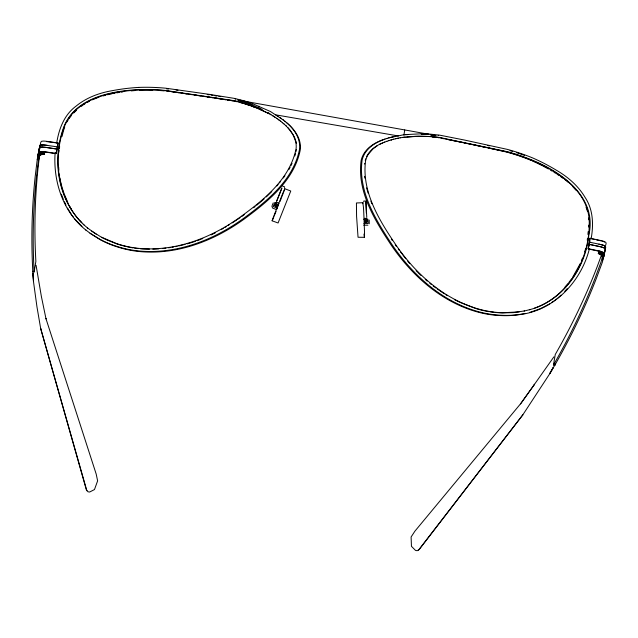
<?xml version="1.0" encoding="UTF-8"?>
<svg xmlns="http://www.w3.org/2000/svg" width="638" height="638" viewBox="0 0 638 638"><rect width="100%" height="100%" fill="white"/><g stroke="black" fill="none" stroke-linecap="round" stroke-linejoin="round"><path stroke-width="0.96" d="M284.795 188.736L282.897 193.067A57.276 2.552 -69.5 0 0 278.997 202.868L274.763 213.666A19.475 0.869 -69.5 0 0 273.447 217.087L272.107 220.788L278.088 222.989L290.761 191.025L284.795 188.736L284.357 190.188M364.657 164.078L364.689 163.408M55.139 152.57C52.994 181.184 63.01 212.263 86.202 230.302M362.687 203.697L362.863 202.717L363.469 207.494A57.276 5.63 89.8 0 1 363.987 218.092L364.426 229.728A19.475 1.914 89.8 0 1 364.521 233.404L364.434 237.32L358.046 237.256L356.578 216.266L356.427 202.972L362.863 202.717M587.909 234.441L588.156 231.65M588.563 227L588.73 225.142M58.76 152.538L59.071 150.504M587.255 240.191L587.486 238.261M591.155 238.692C593.643 224.68 593.268 209.535 585.038 197.341C578.18 185.738 567.716 176.774 556.145 170.083A165.912 133.749 34.4 0 0 532.746 157.969A174.66 144.547 29.5 0 0 507.282 149.372L464.488 140.049L439.67 135.152L430.148 134.132A138.693 115.159 11.8 0 0 420.952 133.813L403.982 134.682L388.67 137.904M37.435 159.715L37.562 156.398L39.516 148.327A14.754 6.077 9.4 0 1 40.409 147.306L42.411 147.139M37.163 159.667L40.784 142.282A14.674 6.037 9.4 0 1 41.669 141.261L43.687 141.054A20.687 8.517 9.4 0 1 48.305 141.548L57.978 142.96L56.303 153.535L55.211 153.527M37.538 158.894L37.833 156.446M38.32 154.54L38.83 150.353M39.5 155.712L38.232 166.215A3372.261 1388.376 9.4 0 0 35.864 261.436L34.133 271.987L32.825 271.708A3373.577 1388.918 9.4 0 1 35.194 176.455L37.092 160.792L39.046 152.721A14.674 6.037 9.4 0 1 39.931 151.7L41.956 151.493A20.687 8.517 9.4 0 1 46.574 151.988L56.303 153.535M262.274 109.465L252.337 104.935L240.741 100.66L241.834 101.195M246.372 102.678L246.443 102.2M246.555 102.742L246.619 102.311L252.01 104.807M244.338 101.984L244.45 101.235L429.031 134.291M604.011 241.395A20.687 8.517 9.4 0 0 599.545 240.271L590.022 238.245L589.002 244.338L598.524 246.356A20.655 8.501 9.4 0 1 602.99 247.488L604.114 247.831M56.24 153.399L57.978 142.96M59.366 148.598L59.661 146.692M403.902 135.128L404.731 129.945M296.359 149.587L295.92 151.772M39.237 150.185L38.727 151.597A63.728 58.05 13.6 0 0 38.256 155.983L39.548 156.222L40.106 153.048M56.256 152.051L55.992 153.638L46.718 152.275A18.909 7.784 9.4 0 0 42.81 151.844L41.191 151.98A14.235 5.862 9.4 0 0 40.338 152.96L38.392 161.007L36.494 176.654A3372.261 1388.376 9.4 0 0 34.125 271.876M56.391 151.254L56.862 148.423M589.169 249.155L588.172 248.788L590.022 238.245M588.794 246.603L589.919 240.973M600.462 254.06L598.907 253.741A9.61 3.956 9.4 0 1 602.2 256.42L602.495 254.666M602.83 253.828L602.28 256.994L603.572 257.226A63.728 58.05 13.6 0 0 604.545 252.927M604.473 251.835L604.72 250.375M603.66 247.648L603.141 247.472A21.134 8.701 9.4 0 0 598.58 246.324L589.057 244.29L588.172 248.788M369.243 223.763L369.211 220.046M245.941 101.936L245.821 102.495L244.45 101.235M56.718 142.984C58.903 129.004 64.175 114.824 76.01 106.179C86.393 97.622 99.321 92.845 112.479 90.628A165.912 135.75 -10 0 1 138.717 87.406M246.188 102.622L246.3 102.112M38.511 152.976L37.483 157.913M38.743 152.011L39.205 150.097M38.144 155.154L39.787 148.375A14.666 6.037 9.4 0 1 40.672 147.362L41.47 147.155M602.2 256.42L603.054 252.903L599.026 253.23M605.701 245.159L606.1 243.525A14.674 6.037 9.4 0 0 605.765 242.288L604.011 241.395M603.428 256.388L604.353 252.56M604.473 252.066L604.872 250.431M604.05 254.259L604.976 250.423M605.103 249.929L605.693 247.472A14.754 6.077 9.4 0 0 605.35 246.236L604.457 245.734M258.661 107.702L259.012 106.259M62.022 136.476L63.369 131.053M584.775 251.603L585.572 248.828M589.536 248.27C581.37 281.517 553.88 311.025 518.79 314.709A99.648 95.11 68.4 0 1 501.755 315.603L498.334 315.443A105.079 101.338 57.5 0 1 474.895 311.232C439.885 300.673 411.606 275.034 391.317 245.295C374.833 220.421 356.921 191.679 361.124 160.489A28.742 24.866 1.8 0 1 363.995 153.487C369.099 145.281 378.318 141.014 387.258 138.35M294.82 155.967L295.569 153.455M63.64 130.208L64.749 126.818M283.926 191.392L284.157 190.754M601.554 254.873L597.32 266.341A3372.261 1388.376 9.4 0 1 555.267 354.457L553.473 364.992L554.741 365.287A63.728 57.404 29.9 0 0 555.068 364.011M602.432 259.092L603.739 255.551M602.535 259.251L603.117 257.68M602.519 260.081L603.381 257.736M283.376 192.875L283.663 192.102M284.412 187.508L284.636 186.878L282.666 186.105M282.746 194.534L283.073 193.689M282.068 196.313L282.411 195.419M281.844 188.242L276.629 201.448M272.107 205.667L273.224 202.86M276.812 200.651L281.844 188.058M278.926 203.45L276.621 209.599L272.657 208.132L271.916 206.329M274.268 215.756L276.047 211.385M581.417 260.798L582.55 258.087M272.713 219.528L272.123 220.772M290.904 165.744L292.044 163.352M580.285 263.51L572.717 277.187M288.831 169.676L290.099 167.331M553.226 367.512L550.291 372.919L522.53 415.29M553.178 367.56L549.924 373.302L554.741 365.287M67.046 121.882L67.955 120.287M553.888 356.849L534.197 384.722M430.969 134.642L430.674 135.152L435.985 135.543L431.806 134.793M520.544 403.91L534.572 384.251L520.847 403.439L414.907 531.167L411.103 536.989L411.446 546.319L415.482 550.379L417.1 550.73L419.238 549.462L522.833 414.828L418.48 550.163M571.656 278.838L568.96 282.307M283.304 177.954L284.947 175.753M68.904 118.716L71.217 115.765M279.348 182.891L280.449 181.583M276.908 185.945L278.12 184.502M565.021 286.988L567.9 283.671M567.198 288.711L564.766 291.359M73.769 112.942L76.536 110.238M271.772 191.559L266.269 196.943M598.891 252.975L600.94 253.796L600.565 253.98M557.923 297.954L561.009 295.155M264.132 198.912L256.691 205.276M554.605 300.538L556.599 298.991M253.581 207.725L255.152 206.513M81.393 106.283L82.717 105.278M241.571 216.641L244.33 214.615M237.296 219.576L240.143 217.622M377.457 145.576L373.102 148.758L368.222 154.436A26.764 23.159 1.8 0 0 365.55 160.959C361.642 191.464 378.86 219.703 395.225 243.931C414.907 273.096 442.636 298.129 476.801 308.529A101.697 98.077 57.5 0 0 502.712 312.74L519.204 311.878M551.83 302.468L553.943 301.056M232.184 222.877L236.586 220.062M83.434 104.831L84.87 103.922M227.894 225.573L229.505 224.56M221.753 229.257L223.26 228.364M224.775 227.479L226.283 226.586M549.717 303.879L540.338 308.704L529.819 312.381M87.015 102.558L89.288 101.354M211.114 234.928L215.572 232.679M379.45 144.34L384.738 142.099M382.593 142.968C376.707 145.368 371.141 149.085 367.735 154.579A26.764 23.159 1.8 0 0 366.587 156.677M92.366 99.799L98.986 97.135M201.791 238.939L202.796 238.508M534.508 308.154C568.33 296.279 588.978 259.833 589.217 224.999C590.716 191.934 558.306 171.502 531.502 160.21A171 141.516 29.5 0 0 506.596 151.796L438.8 137.561A132.521 111.243 18.6 0 0 430.108 136.636L427.157 136.46A133.183 110.581 11.8 0 0 418.257 136.317L406.645 137.034M197.046 240.757L201.002 239.242M384.921 139.14C377.138 141.772 369.426 146.046 364.968 153.2A28.742 24.866 1.8 0 0 362.097 160.202C357.902 191.4 375.814 220.134 392.298 245.008C412.579 274.747 440.858 300.402 475.876 310.945A105.079 101.338 57.5 0 0 499.307 315.156L502.736 315.324A99.648 95.11 68.4 0 0 519.763 314.43L525.329 313.433M384.251 142.242L386.939 141.285M386.453 141.429L389.188 140.527M192.987 242.121L195.419 241.308M529.357 309.765C562.58 301.232 585.636 268.287 588.81 235.087C597.631 197.748 562.15 172.124 531.996 160.066A171 141.516 29.5 0 0 507.082 151.653L439.287 137.417A132.521 111.243 18.6 0 0 430.594 136.492L415.824 136.245L402.411 137.465M386.285 138.637L389.651 137.617M388.694 140.671L391.477 139.826M187.189 243.844L192.174 242.392M390.99 139.969L391.868 139.714M600.717 253.629L599.13 253.142M390.703 137.337L395.002 136.301M391.381 139.858L393.734 139.196M185.084 244.362L178.799 245.925M103.149 95.915L105.788 95.229M393.239 139.339L395.999 138.637M524.085 311.057L529.851 309.621M107.543 94.775L112.001 93.778M395.512 138.781L398.303 138.127M397.689 138.302L400.584 137.696M41.478 145.017L41.103 145.129A14.666 6.037 9.4 0 0 40.146 146.19L39.101 149.412A63.68 58.01 13.6 0 1 39.995 145.544M171.973 247.281L173.688 246.962M175.394 246.635L177.109 246.316M113.779 93.387L115.079 93.14M524.58 310.913L513.271 312.644L502.226 312.891A101.697 98.077 57.5 0 1 495.646 312.476M116.77 92.853L119.298 92.414M400.09 137.84L405.242 137.011M168.496 247.799L170.234 247.544M121.061 92.135L122.895 91.88M162.371 248.541L165.88 248.15M131.173 90.883L134.722 90.564M41.438 144.922L42.515 144.954M44.309 152.937L44.788 152.697L41.909 151.525M600.637 253.446L598.532 253.43L599.082 253.749M158.83 248.828L152.825 249.139M601.682 251.779L598.42 251.938L599.13 252.353A1.595 0.654 9.4 0 1 599.234 251.22A1.595 0.654 9.4 0 1 601.618 252.002M42.275 144.954L40.776 145.121A14.754 6.077 9.4 0 0 39.891 146.142M41.486 147.067L42.682 147.147A20.655 8.501 9.4 0 1 47.3 147.649L56.965 149.061L47.268 147.577A21.134 8.701 9.4 0 0 42.547 147.067M403.966 134.722L407.818 134.626M421.303 134.291L428.05 134.116M365.885 201.01L363.772 201.05L363.756 201.799M363.684 219.233L367.887 219.233L368.102 223.563L363.899 223.563M363.716 225.198L367.927 225.19M42.164 154.077L44.588 154.221L40.33 152.131L39.476 155.64A9.61 3.956 9.4 0 1 43.743 154.316L43.272 154.237M42.355 144.882L43.049 144.97A20.655 8.501 9.4 0 1 47.659 145.464L57.332 146.876M43.703 152.769L44.229 152.681L43.049 152.275M42.403 153.439L44.062 153.67L43.623 153.407M43.575 154.268L44.237 154.157L42.371 153.511M599.17 252.935L600.685 253.246M149.475 249.147L142.872 248.956A101.697 99.01 -28.1 0 1 140.392 248.78M58.034 143.087L48.448 141.835A18.909 7.784 9.4 0 0 46.415 141.572M432.165 134.666L434.398 134.905M166.462 88.794L168.376 89.041M166.885 91.138L169.716 91.505M171.606 91.744L174.437 92.103M176.032 90.03L177.986 90.317M207.198 94.528L209.152 94.815M176.367 92.382L179.262 92.797M181.184 93.076L183.114 93.355M185.044 93.634L186.974 93.914M189.861 94.328L191.791 94.607M194.686 95.022L196.616 95.301M198.546 95.58L200.468 95.859M203.362 96.274L205.292 96.553M207.222 96.832L209.144 97.112M438.131 135.36L438.689 135.439M438.306 137.704L438.721 137.76M40.019 153.407L43.352 154.324M211.09 95.11L213.012 95.421M214.942 95.732L216.864 96.043M218.794 96.354L220.724 96.665M211.082 97.407L213.028 97.726M214.974 98.037L221.785 99.137M223.723 99.448L225.669 99.759M227.614 100.078L229.56 100.389M231.506 100.7L233.452 101.019M275.592 114.832L398.447 135.966M243.612 101.745L243.03 100.987L242.95 101.53L237.799 100.046L240.709 100.852M604.641 250.694L604.904 250.742A63.68 58.01 13.6 0 0 604.96 250.303M40.098 153.088L41.526 153.343A1.595 0.654 9.4 0 0 42.937 154.26M602.822 253.868L601.387 253.605A1.595 0.654 9.4 0 1 599.672 253.964M602.743 254.187L599.265 253.884M39.628 155.895L38.336 155.664A63.728 58.05 13.6 0 1 38.806 151.278L39.173 149.093A63.68 58.01 13.6 0 1 40.066 145.225M602.352 256.675L603.652 256.907A63.728 58.05 13.6 0 0 604.625 252.608M441.608 138.326L443.538 138.709M448.355 139.658L456.058 141.173M457.988 141.556L462.805 142.505M594.704 239.521L589.911 238.341M596.538 239.904L599.273 240.486A18.909 7.784 9.4 0 1 600.948 240.861M589.368 242.161L598.946 244.131A21.118 8.693 9.4 0 1 603.5 245.287M588.284 248.684L597.806 250.702A20.687 8.517 9.4 0 1 602.272 251.835L604.026 252.728A14.674 6.037 9.4 0 1 604.369 253.964M588.403 248.987L597.543 250.925A18.909 7.784 9.4 0 1 601.323 251.866L602.743 252.544A14.235 5.862 9.4 0 1 603.07 253.741L601.116 261.787L595.589 276.78A3372.261 1388.376 9.4 0 1 553.529 364.896L554.797 365.191A3373.577 1388.918 9.4 0 0 596.873 277.044L602.408 262.035L605.342 249.657A14.754 6.077 9.4 0 0 604.999 248.413L604.09 247.911M487.424 145.464L489.33 145.871M463.778 142.713L465.724 143.135M467.67 143.55L471.562 144.387M473.508 144.802L480.318 146.262M482.264 146.684L486.156 147.514M488.102 147.936L506.101 151.94A171 141.516 29.5 0 1 511.501 153.455M235.175 98.994L235.733 99.113M431.854 134.833L434.486 135.416M240.143 100.174L241.603 100.541M599.369 253.828L598.181 253.366L600.653 253.461M603.261 241.499L603.054 241.435A18.909 7.784 9.4 0 0 601.889 241.1M244.482 103.755L246.196 104.289M431.647 134.857L432.995 135.288M475.533 308.417L459.862 302.292M599.457 252.297L599.01 252.042L600.94 252.329M42.331 153.718L44.03 153.878L42.116 153.965M604.019 245.471L603.349 245.311A20.655 8.501 9.4 0 0 598.883 244.187M603.604 245.391L604.258 245.558M276.334 203.139L274.755 202.549L273.16 206.56L277.115 208.028M604.066 245.566L604.473 245.646M603.7 247.743L604.314 247.919M106.418 239.784L116.85 243.876A101.697 99.01 -28.1 0 0 126.46 246.579M260.974 109.848L262.752 110.629M603.923 241.738L604.473 242.105M604.266 245.646L604.848 245.821M532.283 160.904L536.925 163.017M537.746 163.432L541.885 165.489M454.328 299.557L459.057 301.926M101.45 237.288L105.589 239.37M268.869 113.548L254.267 106.953A133.183 110.533 13.2 0 0 245.829 103.986L242.982 103.125A132.521 111.65 6.6 0 0 234.457 100.963L165.569 90.724A171 143.048 -4.7 0 0 139.148 89.942C111.363 91.409 76.464 97.766 64.374 126.523C52.611 157.706 57.34 195.651 79.862 220.844M542.707 165.896L548.401 168.966M270.935 114.712L259.347 108.859L242.615 102.83A132.521 111.65 6.6 0 0 234.09 100.668L165.202 90.429A171 143.048 -4.7 0 0 138.773 89.647C109.872 90.899 72.046 98.643 62.628 130.463C52.316 161.446 58.241 198.825 81.512 222.479M604.258 247.999L604.728 248.381A14.666 6.037 9.4 0 1 604.999 249.107M550.618 170.25L552.101 171.112M270.568 114.417L274.962 117.193M445.994 294.788L447.485 295.681M267.936 112.551L270.113 113.891M272.586 115.614L276.924 118.508M553.975 172.22L555.499 173.209M557.03 174.198L559.327 175.681M440.914 291.494L444.526 293.863M604.76 245.893L605.095 246.196A14.666 6.037 9.4 0 1 605.438 247.432M91.712 231.163L101.083 236.993L116.475 243.58A101.697 99.01 -28.1 0 0 142.497 248.668C178.09 250.798 212.821 237.113 241.196 216.346C264.626 199.303 290.154 178.488 296.112 148.518A26.764 23.016 23.7 0 0 295.665 141.445L292.89 134.387L287.913 127.712M96.665 234.513L87.366 227.846M89.974 233.141L99.68 239.194A99.648 96.354 -41.8 0 0 115.59 245.989L118.891 247.034A105.079 102.303 -28.1 0 0 142.553 251.252C178.991 253.549 214.456 239.473 243.596 218.379C267.354 200.787 293.679 179.709 299.581 149.005A28.742 24.715 23.7 0 0 299.102 141.405C297.364 133.956 292.443 127.688 286.717 122.807M277.53 115.885L277.985 116.188M437.269 288.926L440.3 291.056M560.818 176.718L563.051 178.281M279.572 117.256L281.629 118.732M276.557 118.213L278.511 119.641M278.144 119.346L279.213 120.175M433.186 285.952L435.969 288.009M283.631 120.247L270.504 111.546L252.552 103.659A138.693 115.103 13.2 0 0 243.78 100.756L234.433 98.396L209.384 94.36L165.728 88.203A174.66 146.11 -4.7 0 0 138.725 87.406M278.471 119.585L280.776 121.34M85.46 229.704L90.708 233.739L100.421 239.784A99.648 96.354 -41.8 0 0 116.331 246.579L119.633 247.624A105.079 102.303 -28.1 0 0 143.295 251.851C179.725 254.147 215.197 240.071 244.33 218.97C268.096 201.377 294.421 180.307 300.323 149.603A28.742 24.715 23.7 0 0 299.844 141.995C297.842 133.374 291.622 126.539 284.835 121.212M564.542 179.318L565.866 180.355M282.897 119.657L285.577 121.81M280.401 121.045L282.642 122.839M429.813 283.28L431.152 284.357M566.536 180.873L568.673 182.651M364.434 237.32L364.123 235.621A17.928 1.762 89.8 0 1 363.987 234.042M282.267 122.544L284.444 124.37M83.259 224.281L87.733 228.141M425.283 279.412L427.197 281.087M32.865 271.381A63.728 57.835 -3.2 0 0 32.833 271.82L33.535 280.824L33.04 273.503L33.312 280.329L36.964 306.87L40.665 328.474L86.361 489.848L88.004 491.786L89.655 492.026L94.48 489.553L97.622 480.845L96.194 474.09L45.872 318.378L46.024 318.928L41.374 296.463L36.079 265.328M284.077 124.075L286.183 125.925M417.85 272.442L420.873 275.401M285.816 125.63L290.17 130.176L294.437 137.011M81.138 222.184L84.001 224.879M81.951 226.61L74.622 218.794M81.879 222.774L79.503 220.301M416.096 270.624L417.244 271.844M572.438 186.264L575.891 190.116M407.475 260.775L409.716 263.502M402.857 254.953L405.792 258.733M398.287 249.019L399.356 250.415M400.425 251.803L402.02 253.892M72.038 215.349L73.585 217.414M395.241 244.785L396.262 246.196M391.365 239.059L392.33 240.494M71.528 214.663L67.548 208.124M69.869 206.6L71.273 209.184M67.811 202.445L64.342 194.255M64.43 201.752L65.961 205.061M61.32 194.199L63.329 199.255M294.74 137.8L296.032 141.74A26.764 23.016 23.7 0 1 296.335 143.319M370.901 201.114L371.898 203.785M586.043 207.127L587.558 211.601M62.349 188.473L64.015 193.434M368.134 193.147L366.579 187.851M62.077 187.644L60.65 181.814M86.872 490.774L40.665 328.474L40.816 329.017M59.94 177.93L60.291 179.868M59.342 174.038L59.581 175.992M364.577 176.343L364.784 178.114M588.587 217.957L588.738 219.767M365.957 201.696L366.77 217.462M58.672 167.18L58.863 170.131M366.324 213.076L365.893 202.079M273.917 216.625A17.928 0.797 -69.5 0 1 272.904 219.089M281.717 197.206A57.276 2.552 -69.5 0 1 281.382 198.059M281.047 198.904A57.276 2.552 -69.5 0 1 280.712 199.75M280.385 200.587A57.276 2.552 -69.5 0 1 280.05 201.417M276.796 204.367A1.236 1.116 14.3 0 1 276.445 206.218A1.236 1.116 14.3 0 1 274.739 205.069A1.236 1.116 14.3 0 1 276.533 204.192M366.252 220.445A0.989 0.893 12.6 0 1 366.722 221.817A0.989 0.893 12.6 0 1 365.159 221.817A0.989 0.893 12.6 0 1 365.502 220.445M366.619 220.381A1.236 1.116 12.6 0 1 366.858 222.024A1.236 1.116 12.6 0 1 365.048 222.032A1.236 1.116 12.6 0 1 365.119 220.381M605.31 246.786A63.68 58.01 13.6 0 1 605.167 248.549M365.247 160.345A26.764 23.159 1.8 0 1 365.694 158.854M494.011 312.309A101.697 98.077 57.5 0 1 489.928 311.767M489.107 311.639A101.697 98.077 57.5 0 1 486.674 311.208M485.869 311.057A101.697 98.077 57.5 0 1 483.452 310.546M482.655 310.371A101.697 98.077 57.5 0 1 476.307 308.68M432.508 137.026A132.521 111.243 18.6 0 1 434.438 137.226M417.77 136.46A133.183 110.581 11.8 0 1 423.688 136.5M512.394 153.726A171 141.516 29.5 0 1 517.761 155.425M518.654 155.728A171 141.516 29.5 0 1 524.867 157.937M525.744 158.272A171 141.516 29.5 0 1 531.015 160.353M510.001 150.68A174.66 144.547 29.5 0 1 512.761 151.485M516.413 152.626A174.66 144.547 29.5 0 1 519.141 153.527M520.05 153.838A174.66 144.547 29.5 0 1 524.58 155.449M234.832 101.259A132.521 111.65 6.6 0 1 236.738 101.697M240.534 102.654A132.521 111.65 6.6 0 1 243.357 103.42M246.906 104.512A133.183 110.533 13.2 0 1 249.043 105.222M251.858 106.211A133.183 110.533 13.2 0 1 254.634 107.248M139.515 90.237A171 143.048 -4.7 0 1 152.769 90.197M159.372 90.5A171 143.048 -4.7 0 1 164.07 90.851M244.514 101.354A138.693 115.103 13.2 0 1 245.997 101.801M137.92 248.533A101.697 99.01 -28.1 0 1 134.634 248.11M132.991 247.863A101.697 99.01 -28.1 0 1 130.535 247.432M129.721 247.273A101.697 99.01 -28.1 0 1 127.273 246.762M42.913 144.89A21.118 8.693 9.4 0 1 47.627 145.408M605.382 246.467A63.68 58.01 13.6 0 1 605.151 249.107M555.124 363.915A63.728 57.404 29.9 0 1 554.797 365.191M599.449 252.169A1.061 0.439 9.4 0 1 599.265 251.5A1.061 0.439 9.4 0 1 600.813 251.691A1.061 0.439 9.4 0 1 600.725 252.329M32.825 271.708A63.728 57.835 -3.2 0 1 32.857 271.27M42.347 151.9A1.061 0.439 9.4 0 1 44.054 151.964A1.061 0.439 9.4 0 1 43.767 152.649M43.081 151.501A1.595 0.654 9.4 0 1 44.764 152.115A1.595 0.654 9.4 0 1 44.333 152.841M41.861 151.756A1.595 0.654 9.4 0 1 42.331 151.541M276.31 202.27L275.576 204.12L277.554 204.87L278.367 202.828L276.31 202.27M366.906 220.477L364.792 220.493L364.697 218.292L366.818 218.475L366.906 220.477M275.106 205.739A0.989 0.893 14.3 0 0 276.812 205.739A0.989 0.893 14.3 0 0 275.887 204.391A0.989 0.893 14.3 0 0 275.106 205.739M275.145 205.611A0.989 0.893 14.3 0 0 276.844 205.611A0.989 0.893 14.3 0 0 275.919 204.264A0.989 0.893 14.3 0 0 275.145 205.611M365.151 221.88A0.989 0.893 12.6 0 0 366.834 221.673A0.989 0.893 12.6 0 0 365.733 220.445A0.989 0.893 12.6 0 0 365.151 221.88"/></g></svg>
